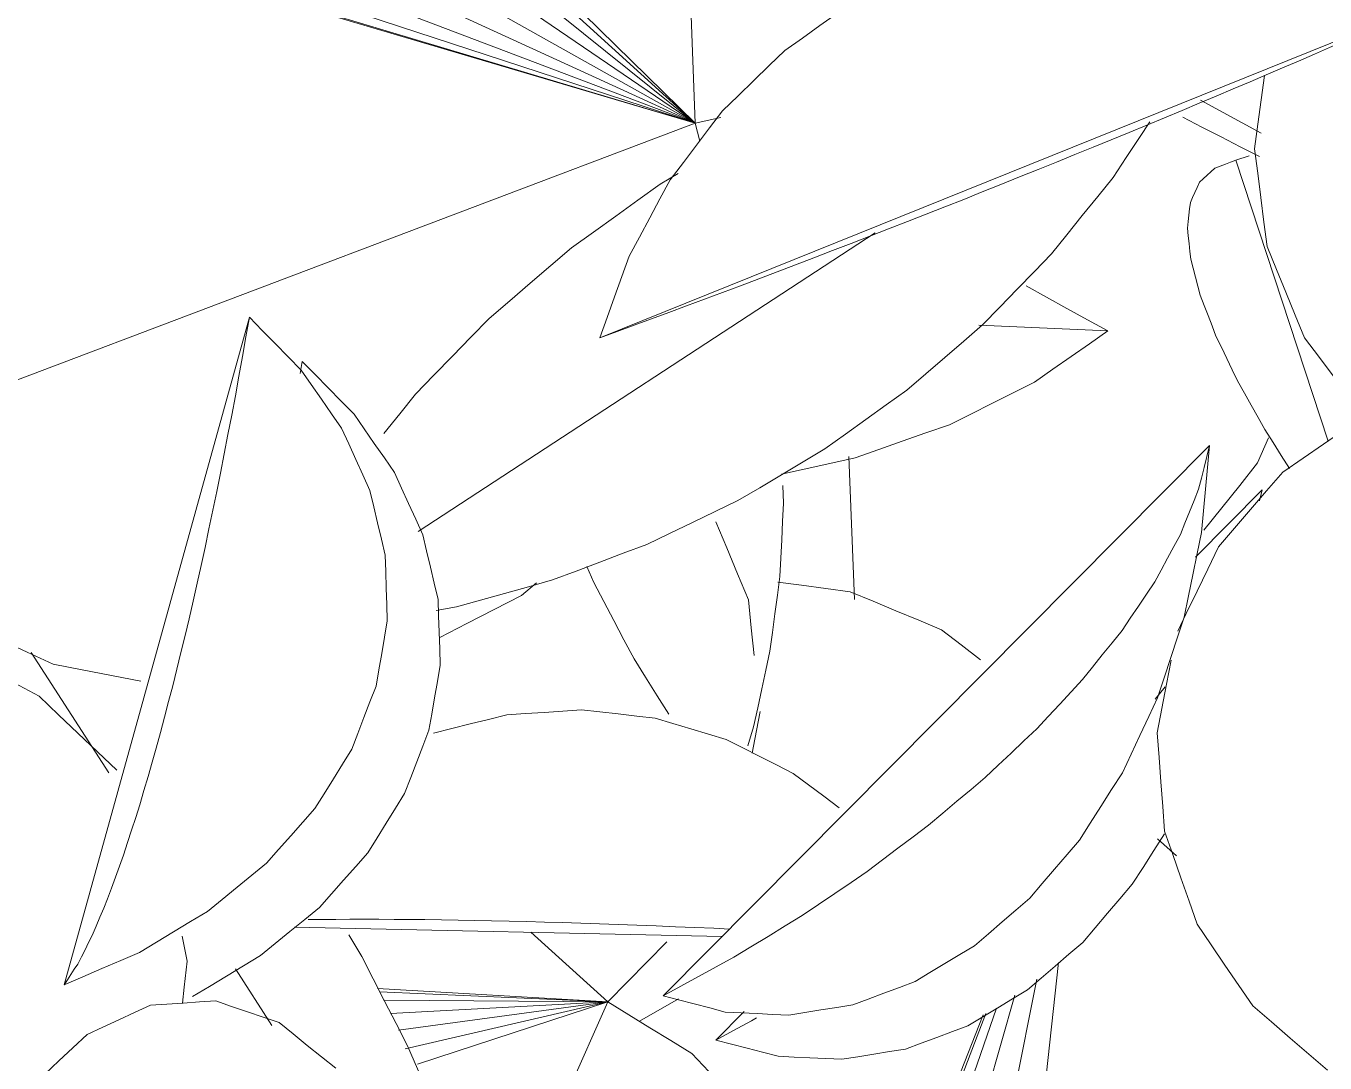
# Model space of a CAD drawing. Header units: metres. Extents: x -18.34 to -13.25, y -25.49 to -16.26.
# Drawn here: x -17.3073 to -17.2433, y -21.1572 to -21.1061 of the extents above; entities that cross this region are included whole.
import ezdxf

# ---------------------------------------------------------------- set-up
doc = ezdxf.new("R2010")
doc.units = ezdxf.units.M
doc.layers.add('Importações nas famílias', color=7, linetype='Continuous', lineweight=5)
doc.layers.add('Vegetação', color=7, linetype='Continuous', lineweight=5)

# ---------------------------------------------------------------- blocks, each defined once
blk = doc.blocks.new('Planta_pergolado_12200 - plantas pergolado_skp_Component_12-V581-Pavimento 02 - Executivo')
at = {"layer": 'Importações nas famílias', "color": 9}
blk.add_line((0.287062, 0.249305), (0.327945, 0.232805), dxfattribs=at)
at = {"layer": 'Importações nas famílias', "color": 9, "flags": 128}
for points in [[(0.288505, 0.24527), (0.288144, 0.246278), (0.287783, 0.247287), (0.287422, 0.248296), (0.287062, 0.249305)], [(0.287062, 0.249305), (0.287911, 0.248994), (0.28876, 0.248682), (0.289609, 0.248371), (0.290459, 0.248059)], [(0.290459, 0.248059), (0.291342, 0.247729), (0.292225, 0.247399), (0.293108, 0.247069), (0.293991, 0.246738)], [(0.293991, 0.246738), (0.294898, 0.246393), (0.295805, 0.246047), (0.296712, 0.245702), (0.297619, 0.245357)], [(0.290539, 0.241506), (0.29003, 0.242447), (0.289522, 0.243388), (0.289013, 0.244329), (0.288505, 0.24527)], [(0.297619, 0.245357), (0.29854, 0.245), (0.299461, 0.244643), (0.300382, 0.244286), (0.301303, 0.243929)], [(0.301303, 0.243929), (0.302227, 0.243565), (0.303152, 0.243201), (0.304076, 0.242837), (0.305001, 0.242473)], [(0.305001, 0.242473), (0.305919, 0.242105), (0.306837, 0.241738), (0.307755, 0.24137), (0.308673, 0.241003)], [(0.293118, 0.238101), (0.292473, 0.238952), (0.291828, 0.239803), (0.291184, 0.240654), (0.290539, 0.241506)], [(0.308673, 0.241003), (0.309574, 0.240636), (0.310476, 0.240269), (0.311377, 0.239902), (0.312278, 0.239536)], [(0.312278, 0.239536), (0.313153, 0.239174), (0.314027, 0.238812), (0.314902, 0.23845), (0.315776, 0.238088)], [(0.29618, 0.235136), (0.295414, 0.235877), (0.294649, 0.236618), (0.293883, 0.23736), (0.293118, 0.238101)], [(0.315776, 0.238088), (0.316614, 0.237735), (0.317452, 0.237382), (0.31829, 0.237029), (0.319128, 0.236675)], [(0.319128, 0.236675), (0.31992, 0.236335), (0.320712, 0.235995), (0.321504, 0.235655), (0.322296, 0.235314)], [(0.299653, 0.23268), (0.298785, 0.233294), (0.297916, 0.233908), (0.297048, 0.234522), (0.29618, 0.235136)], [(0.322296, 0.235314), (0.323034, 0.23499), (0.323771, 0.234667), (0.324509, 0.234343), (0.325246, 0.234019)], [(0.325246, 0.234019), (0.325921, 0.233715), (0.326595, 0.233412), (0.32727, 0.233108), (0.327945, 0.232805)], [(0.303457, 0.230791), (0.302506, 0.231263), (0.301555, 0.231735), (0.300604, 0.232208), (0.299653, 0.23268)], [(0.327945, 0.232805), (0.326997, 0.232324), (0.326049, 0.231843), (0.325101, 0.231363), (0.324153, 0.230882)], [(0.307501, 0.229512), (0.30649, 0.229832), (0.305479, 0.230152), (0.304468, 0.230471), (0.303457, 0.230791)], [(0.324153, 0.230882), (0.323144, 0.230553), (0.322135, 0.230225), (0.321126, 0.229896), (0.320117, 0.229568)], [(0.311692, 0.228875), (0.310644, 0.229034), (0.309597, 0.229194), (0.308549, 0.229353), (0.307501, 0.229512)], [(0.320117, 0.229568), (0.31907, 0.229399), (0.318023, 0.229231), (0.316977, 0.229062), (0.31593, 0.228894)], [(0.31593, 0.228894), (0.314871, 0.228889), (0.313811, 0.228884), (0.312752, 0.22888), (0.311692, 0.228875)]]:
    blk.add_lwpolyline(points, dxfattribs=at)
blk = doc.blocks.new('Planta_pergolado_12200 - plantas pergolado_skp_Component_16-V3015-Pavimento 02 - Executivo')
at = {"extrusion": (0, 0, -1), "zscale": -1, "rotation": 180}
blk.add_blockref('Planta_pergolado_12200 - plantas pergolado_skp_Component_12-V581-Pavimento 02 - Executivo', (-0.013905, 0.225949), dxfattribs=at)
blk = doc.blocks.new('Planta_pergolado_12200 - plantas pergolado_skp_Component_17-V3019-Pavimento 02 - Executivo')
at = {"layer": 'Importações nas famílias', "color": 9}
for p, q in [((0.266116, -0.03548), (0.2628, -0.03739)), ((0.297575, -0.052664), (0.301365, -0.056093)), ((0.301365, -0.056093), (0.290017, -0.055441)), ((0.290107, -0.055603), (0.301365, -0.056093)), ((0.290361, -0.056019), (0.301365, -0.056093)), ((0.301365, -0.056093), (0.290649, -0.056672)), ((0.301365, -0.056093), (0.291039, -0.057498)), ((0.291378, -0.058405), (0.301365, -0.056093)), ((0.291984, -0.059168), (0.301365, -0.056093)), ((0.295499, -0.069251), (0.301365, -0.056093))]:
    blk.add_line(p, q, dxfattribs=at)
at = {"layer": 'Importações nas famílias', "color": 9, "flags": 128}
for points in [[(0.306689, -0.032425), (0.307225, -0.033705), (0.30776, -0.034985), (0.308295, -0.036265)], [(0.308295, -0.036265), (0.308438, -0.037644), (0.308581, -0.039024)], [(0.308867, -0.041784), (0.308605, -0.043145), (0.308472, -0.04384)], [(0.304276, -0.053128), (0.303306, -0.054117), (0.302335, -0.055105), (0.301365, -0.056093)], [(0.301365, -0.056093), (0.3024, -0.056731), (0.303434, -0.057368), (0.304469, -0.058006), (0.305504, -0.058644)], [(0.305504, -0.058644), (0.306339, -0.059528), (0.307174, -0.060412), (0.30801, -0.061296), (0.308845, -0.06218)], [(0.308845, -0.06218), (0.309423, -0.06325), (0.310002, -0.06432), (0.31058, -0.065391), (0.311159, -0.066461)], [(0.311159, -0.066461), (0.311441, -0.067644), (0.311723, -0.068828), (0.312006, -0.070011), (0.312288, -0.071195)], [(0.312288, -0.071195), (0.312255, -0.07241), (0.312223, -0.073626), (0.3122, -0.074457)]]:
    blk.add_lwpolyline(points, dxfattribs=at)
blk = doc.blocks.new('Planta_pergolado_12200 - plantas pergolado_skp_Component_16-V3020-Pavimento 02 - Executivo')
blk.add_blockref('Planta_pergolado_12200 - plantas pergolado_skp_Component_17-V3019-Pavimento 02 - Executivo', (0, 0))
blk = doc.blocks.new('Planta_pergolado_12200 - plantas pergolado_skp_Component_12-V777-Pavimento 02 - Executivo')
at = {"layer": 'Importações nas famílias', "color": 9}
for p, q in [((0.308272, 0.043463), (0.30855, 0.042531)), ((0.300324, 0.034626), (0.300669, 0.035415)), ((0.310022, 0.031504), (0.309985, 0.030631))]:
    blk.add_line(p, q, dxfattribs=at)
at = {"layer": 'Importações nas famílias', "color": 9, "flags": 128}
for points in [[(0.30855, 0.042531), (0.308752, 0.0416), (0.308953, 0.040668), (0.309155, 0.039736), (0.309357, 0.038804)], [(0.302658, 0.03918), (0.303226, 0.040091), (0.303795, 0.041001), (0.304363, 0.041912)], [(0.300669, 0.035415), (0.301166, 0.036357), (0.301663, 0.037298), (0.30216, 0.038239), (0.302658, 0.03918)], [(0.309357, 0.038804), (0.30948, 0.037882), (0.309603, 0.036959), (0.309726, 0.036037), (0.309849, 0.035114)], [(0.309849, 0.035114), (0.309893, 0.034212), (0.309936, 0.033309), (0.309979, 0.032407), (0.310022, 0.031504)]]:
    blk.add_lwpolyline(points, dxfattribs=at)
blk = doc.blocks.new('Planta_pergolado_12200 - plantas pergolado_skp_Component_12-V570-Pavimento 02 - Executivo')
at = {"layer": 'Importações nas famílias', "color": 9}
blk.add_line((0.091448, 0.17233), (0.08847, 0.170712), dxfattribs=at)
at = {"layer": 'Importações nas famílias', "color": 9, "flags": 128}
blk.add_lwpolyline([(0.087585, 0.171551), (0.088532, 0.172036), (0.089479, 0.17252), (0.090426, 0.173005), (0.091373, 0.173489)], dxfattribs=at)
blk = doc.blocks.new('Planta_pergolado_12200 - plantas pergolado_skp_Component_16-V3022-Pavimento 02 - Executivo')
at = {"extrusion": (0, 0, -1), "zscale": -1, "rotation": 180}
for name, p in [('Planta_pergolado_12200 - plantas pergolado_skp_Component_12-V570-Pavimento 02 - Executivo', (-0.242118, 0.159072)), ('Planta_pergolado_12200 - plantas pergolado_skp_Component_12-V777-Pavimento 02 - Executivo', (0, 0))]:
    blk.add_blockref(name, p, dxfattribs=at)
blk = doc.blocks.new('Planta_pergolado_12200 - plantas pergolado_skp_Component_12-V804-Pavimento 02 - Executivo')
at = {"layer": 'Importações nas famílias', "color": 9}
for p, q in [((0.285917, 0.052411), (0.306994, 0.052869)), ((0.306597, 0.052469), (0.307355, 0.052506))]:
    blk.add_line(p, q, dxfattribs=at)
at = {"layer": 'Importações nas famílias', "color": 9, "flags": 128}
for points in [[(0.286586, 0.052034), (0.28727, 0.052031), (0.287954, 0.052027), (0.288638, 0.052023), (0.289322, 0.052019)], [(0.289322, 0.052019), (0.290077, 0.052024), (0.290833, 0.052029), (0.291588, 0.052035), (0.292344, 0.05204)], [(0.292344, 0.05204), (0.293163, 0.052054), (0.293982, 0.052068), (0.294801, 0.052082), (0.295621, 0.052096)], [(0.295621, 0.052096), (0.296494, 0.052119), (0.297368, 0.052141), (0.298241, 0.052164), (0.299114, 0.052187)], [(0.299114, 0.052187), (0.300033, 0.052218), (0.300951, 0.052249), (0.301869, 0.052281), (0.302787, 0.052312)], [(0.302787, 0.052312), (0.303739, 0.052351), (0.304692, 0.052391), (0.305645, 0.05243), (0.306597, 0.052469)], [(0.312765, 0.046521), (0.312011, 0.045958), (0.311257, 0.045394), (0.310503, 0.04483)], [(0.310503, 0.04483), (0.309678, 0.044411), (0.308853, 0.043993), (0.308027, 0.043575), (0.307202, 0.043156)], [(0.307202, 0.043156), (0.306325, 0.042893), (0.305449, 0.04263), (0.304572, 0.042367), (0.303695, 0.042103)], [(0.296393, 0.041945), (0.295488, 0.042169), (0.294582, 0.042393), (0.293676, 0.042618), (0.29277, 0.042842)], [(0.300064, 0.041696), (0.299146, 0.041758), (0.298229, 0.04182), (0.297311, 0.041883), (0.296393, 0.041945)], [(0.303695, 0.042103), (0.302787, 0.042002), (0.301879, 0.0419), (0.300972, 0.041798), (0.300064, 0.041696)]]:
    blk.add_lwpolyline(points, dxfattribs=at)
blk = doc.blocks.new('Planta_pergolado_12200 - plantas pergolado_skp_Component_12-V787-Pavimento 02 - Executivo')
at = {"layer": 'Importações nas famílias', "color": 9}
for p, q in [((0.393132, 0.017598), (0.397673, 0.031452)), ((0.393787, 0.017387), (0.393132, 0.017598))]:
    blk.add_line(p, q, dxfattribs=at)
at = {"layer": 'Importações nas famílias', "color": 9, "flags": 128}
for points in [[(0.394558, 0.030889), (0.394961, 0.031527), (0.395363, 0.032166), (0.395766, 0.032804)], [(0.393213, 0.028491), (0.393549, 0.029091), (0.393885, 0.02969), (0.394222, 0.03029), (0.394558, 0.030889)], [(0.392149, 0.026275), (0.392415, 0.026829), (0.392681, 0.027383), (0.392947, 0.027937), (0.393213, 0.028491)], [(0.391377, 0.024265), (0.39157, 0.024768), (0.391763, 0.02527), (0.391956, 0.025773), (0.392149, 0.026275)], [(0.390906, 0.022484), (0.391024, 0.022929), (0.391141, 0.023375), (0.391259, 0.02382), (0.391377, 0.024265)], [(0.390742, 0.020951), (0.390783, 0.021334), (0.390824, 0.021717), (0.390865, 0.022101), (0.390906, 0.022484)], [(0.390885, 0.019683), (0.390849, 0.02), (0.390813, 0.020317), (0.390778, 0.020634), (0.390742, 0.020951)], [(0.391336, 0.018695), (0.391223, 0.018942), (0.39111, 0.019189), (0.390998, 0.019436), (0.390885, 0.019683)], [(0.392087, 0.017997), (0.391899, 0.018172), (0.391711, 0.018346), (0.391523, 0.018521), (0.391336, 0.018695)], [(0.393132, 0.017598), (0.392871, 0.017698), (0.39261, 0.017798), (0.392349, 0.017897), (0.392087, 0.017997)]]:
    blk.add_lwpolyline(points, dxfattribs=at)
blk = doc.blocks.new('Planta_pergolado_12200 - plantas pergolado_skp_Component_17-V3038-Pavimento 02 - Executivo')
at = {"layer": 'Importações nas famílias', "color": 9, "flags": 128}
for points in [[(0.333246, -0.014026), (0.333409, -0.01282), (0.333572, -0.011615), (0.333735, -0.010409)], [(0.333861, -0.018853), (0.333707, -0.017646), (0.333554, -0.016439), (0.3334, -0.015233), (0.333246, -0.014026)], [(0.335703, -0.023355), (0.335243, -0.02223), (0.334782, -0.021104), (0.334322, -0.019978), (0.333861, -0.018853)], [(0.338645, -0.027226), (0.33791, -0.026258), (0.337174, -0.02529), (0.336439, -0.024323), (0.335703, -0.023355)], [(0.334632, -0.029969), (0.335635, -0.029283), (0.336638, -0.028597), (0.337642, -0.027912), (0.338645, -0.027226)], [(0.331463, -0.033659), (0.332255, -0.032736), (0.333047, -0.031814), (0.33384, -0.030891), (0.334632, -0.029969)], [(0.329461, -0.037824), (0.329882, -0.036948), (0.330409, -0.035852), (0.330936, -0.034755), (0.331463, -0.033659)], [(0.328452, -0.042826), (0.328678, -0.041631), (0.328903, -0.040435), (0.329129, -0.03924)], [(0.328814, -0.047679), (0.328724, -0.046466), (0.328633, -0.045253), (0.328542, -0.04404), (0.328452, -0.042826)], [(0.330418, -0.052272), (0.330017, -0.051124), (0.329616, -0.049975), (0.329215, -0.048827), (0.328814, -0.047679)], [(0.333154, -0.056291), (0.33247, -0.055287), (0.331786, -0.054282), (0.331102, -0.053277), (0.330418, -0.052272)], [(0.336836, -0.059464), (0.335915, -0.058671), (0.334995, -0.057878), (0.334075, -0.057085), (0.333154, -0.056291)]]:
    blk.add_lwpolyline(points, dxfattribs=at)
blk = doc.blocks.new('Planta_pergolado_12200 - plantas pergolado_skp_Component_16-V3039-Pavimento 02 - Executivo')
blk.add_blockref('Planta_pergolado_12200 - plantas pergolado_skp_Component_17-V3038-Pavimento 02 - Executivo', (0, 0))
at = {"extrusion": (0, 0, -1), "zscale": -1, "rotation": 180}
for name, p in [('Planta_pergolado_12200 - plantas pergolado_skp_Component_12-V787-Pavimento 02 - Executivo', (0.060805, 0.003011)), ('Planta_pergolado_12200 - plantas pergolado_skp_Component_12-V804-Pavimento 02 - Executivo', (0, 0))]:
    blk.add_blockref(name, p, dxfattribs=at)
blk = doc.blocks.new('Planta_pergolado_12200 - plantas pergolado_skp_Component_12-V823-Pavimento 02 - Executivo')
at = {"layer": 'Importações nas famílias', "color": 9}
for p, q in [((0.284806, 0.057262), (0.283002, 0.054466)), ((0.289229, 0.053854), (0.288588, 0.052785)), ((0.276768, 0.044808), (0.272933, 0.038866))]:
    blk.add_line(p, q, dxfattribs=at)
at = {"layer": 'Importações nas famílias', "color": 9, "flags": 128}
for points in [[(0.295644, 0.069588), (0.295336, 0.068454), (0.295029, 0.067321)], [(0.295029, 0.067321), (0.29463, 0.066184), (0.294231, 0.065048), (0.293833, 0.063911), (0.293434, 0.062775)], [(0.293434, 0.062775), (0.292949, 0.061648), (0.292464, 0.060522), (0.291979, 0.059396), (0.291494, 0.058269)], [(0.291494, 0.058269), (0.290928, 0.057165), (0.290361, 0.056062), (0.289795, 0.054958), (0.289229, 0.053854)], [(0.26605, 0.034389), (0.266046, 0.035216), (0.26604, 0.03644), (0.266034, 0.037664)]]:
    blk.add_lwpolyline(points, dxfattribs=at)
blk = doc.blocks.new('Planta_pergolado_12200 - plantas pergolado_skp_Component_12-V824-Pavimento 02 - Executivo')
at = {"layer": 'Importações nas famílias', "color": 9}
blk.add_line((0.326015, 0.023012), (0.319659, 0.022733), dxfattribs=at)
at = {"layer": 'Importações nas famílias', "color": 9, "flags": 128}
for points in [[(0.309922, 0.030079), (0.311047, 0.029827), (0.3123, 0.029546), (0.313553, 0.029266)], [(0.313553, 0.029266), (0.314716, 0.028858), (0.31588, 0.02845), (0.317043, 0.028043), (0.318206, 0.027635)], [(0.318206, 0.027635), (0.319253, 0.02711), (0.3203, 0.026585), (0.321346, 0.026059), (0.322393, 0.025534)], [(0.322393, 0.025534), (0.323299, 0.024904), (0.324204, 0.024273), (0.325109, 0.023643), (0.326015, 0.023012)], [(0.326015, 0.023012), (0.325007, 0.022458), (0.323999, 0.021903), (0.322991, 0.021349), (0.321983, 0.020794)]]:
    blk.add_lwpolyline(points, dxfattribs=at)
blk = doc.blocks.new('Planta_pergolado_12200 - plantas pergolado_skp_Component_17-V3054-Pavimento 02 - Executivo')
at = {"layer": 'Importações nas famílias', "color": 9}
for p, q in [((0.282102, 0.010312), (0.305668, -0.012764)), ((0.305668, -0.012764), (0.304854, 0.008604)), ((0.305668, -0.012764), (0.282684, 0.008109)), ((0.305668, -0.012764), (0.282558, 0.005803)), ((0.305668, -0.012764), (0.28173, 0.00355)), ((0.305668, -0.012764), (0.280257, 0.001504)), ((0.305668, -0.012764), (0.278241, -0.000196)), ((0.305668, -0.012764), (0.275818, -0.001434)), ((0.305668, -0.012764), (0.269387, -0.002021)), ((0.305668, -0.012764), (0.270428, -0.002222)), ((0.305668, -0.012764), (0.273153, -0.002125)), ((0.305668, -0.012764), (0.262074, -0.029288)), ((0.30694, -0.012492), (0.305668, -0.012764)), ((0.305668, -0.012764), (0.305905, -0.01366)), ((0.297852, -0.035437), (0.297107, -0.036065))]:
    blk.add_line(p, q, dxfattribs=at)
at = {"layer": 'Importações nas famílias', "color": 9, "flags": 128}
for points in [[(0.297107, -0.036065), (0.295763, -0.036751), (0.29442, -0.037437), (0.293077, -0.038124)], [(0.274017, -0.039443), (0.272744, -0.038851), (0.271471, -0.038258), (0.270198, -0.037666), (0.268925, -0.037073)], [(0.27834, -0.04028), (0.276899, -0.040001), (0.275458, -0.039722), (0.274017, -0.039443)]]:
    blk.add_lwpolyline(points, dxfattribs=at)
blk = doc.blocks.new('Planta_pergolado_12200 - plantas pergolado_skp_Component_16-V3055-Pavimento 02 - Executivo')
blk.add_blockref('Planta_pergolado_12200 - plantas pergolado_skp_Component_17-V3054-Pavimento 02 - Executivo', (0, 0))
at = {"extrusion": (0, 0, -1), "zscale": -1, "rotation": 180}
for name in ['Planta_pergolado_12200 - plantas pergolado_skp_Component_12-V824-Pavimento 02 - Executivo', 'Planta_pergolado_12200 - plantas pergolado_skp_Component_12-V823-Pavimento 02 - Executivo']:
    blk.add_blockref(name, (0, 0), dxfattribs=at)
blk = doc.blocks.new('Planta_pergolado_12200 - plantas pergolado_skp_Component_17-V829-Pavimento 02 - Executivo')
at = {"layer": 'Importações nas famílias', "color": 9}
for p, q in [((0.313519, 0.036259), (0.31325, 0.029199)), ((0.333931, 0.028291), (0.333397, 0.029524))]:
    blk.add_line(p, q, dxfattribs=at)
at = {"layer": 'Importações nas famílias', "color": 9, "flags": 128}
blk.add_lwpolyline([(0.333397, 0.029524), (0.332515, 0.030626), (0.331634, 0.031727), (0.330752, 0.032829)], dxfattribs=at)
blk = doc.blocks.new('Planta_pergolado_12200 - plantas pergolado_skp_Component_16-V3056-Pavimento 02 - Executivo')
at = {"extrusion": (0, 0, -1), "zscale": -1, "rotation": 180}
blk.add_blockref('Planta_pergolado_12200 - plantas pergolado_skp_Component_17-V829-Pavimento 02 - Executivo', (0, 0), dxfattribs=at)
blk = doc.blocks.new('Planta_pergolado_12200 - plantas pergolado_skp_Component_17-V3065-Pavimento 02 - Executivo')
at = {"layer": 'Importações nas famílias', "color": 9}
blk.add_line((0.280387, -0.052854), (0.280632, -0.054094), dxfattribs=at)
at = {"layer": 'Importações nas famílias', "color": 9, "flags": 128}
for points in [[(0.26841, -0.038416), (0.269638, -0.039068), (0.270867, -0.039719), (0.272095, -0.04037), (0.273324, -0.041021)], [(0.273324, -0.041021), (0.274283, -0.041935), (0.275241, -0.042849), (0.2762, -0.043763), (0.277158, -0.044677)], [(0.280632, -0.054094), (0.280483, -0.055373), (0.280392, -0.056152)]]:
    blk.add_lwpolyline(points, dxfattribs=at)
blk = doc.blocks.new('Planta_pergolado_12200 - plantas pergolado_skp_Component_16-V3066-Pavimento 02 - Executivo')
blk.add_blockref('Planta_pergolado_12200 - plantas pergolado_skp_Component_17-V3065-Pavimento 02 - Executivo', (0, 0))
blk = doc.blocks.new('Planta_pergolado_12200 - plantas pergolado_skp_-V3067-Pavimento 02 - Executivo')
for name in ['Planta_pergolado_12200 - plantas pergolado_skp_Component_16-V3055-Pavimento 02 - Executivo', 'Planta_pergolado_12200 - plantas pergolado_skp_Component_16-V3056-Pavimento 02 - Executivo', 'Planta_pergolado_12200 - plantas pergolado_skp_Component_16-V3066-Pavimento 02 - Executivo']:
    blk.add_blockref(name, (0, 0))
blk = doc.blocks.new('Planta_pergolado_12200 - plantas pergolado_skp_-V3068-Pavimento 02 - Executivo')
for name in ['Planta_pergolado_12200 - plantas pergolado_skp_-V3067-Pavimento 02 - Executivo', 'Planta_pergolado_12200 - plantas pergolado_skp_Component_16-V3022-Pavimento 02 - Executivo', 'Planta_pergolado_12200 - plantas pergolado_skp_Component_16-V3015-Pavimento 02 - Executivo', 'Planta_pergolado_12200 - plantas pergolado_skp_Component_16-V3039-Pavimento 02 - Executivo', 'Planta_pergolado_12200 - plantas pergolado_skp_Component_16-V3020-Pavimento 02 - Executivo']:
    blk.add_blockref(name, (0, 0))
blk = doc.blocks.new('Planta_pergolado_12200 - plantas pergolado_skp_Component_12-V2120-Pavimento 02 - Executivo')
at = {"layer": 'Importações nas famílias', "color": 9}
blk.add_line((0.331018, 0.028669), (0.304088, 0.055796), dxfattribs=at)
at = {"layer": 'Importações nas famílias', "color": 9, "flags": 128}
for points in [[(0.304088, 0.055796), (0.304854, 0.055997), (0.30562, 0.056198), (0.306385, 0.056398), (0.307151, 0.056599)], [(0.307151, 0.056599), (0.307936, 0.056637), (0.308721, 0.056674), (0.309506, 0.056712), (0.310291, 0.056749)], [(0.310291, 0.056749), (0.311077, 0.056623), (0.311863, 0.056496), (0.312649, 0.05637), (0.313435, 0.056243)], [(0.307575, 0.053892), (0.306704, 0.054368), (0.305832, 0.054844), (0.30496, 0.05532), (0.304088, 0.055796)], [(0.313435, 0.056243), (0.314204, 0.055956), (0.314973, 0.055668), (0.315741, 0.055381), (0.31651, 0.055093)], [(0.31651, 0.055093), (0.317243, 0.054651), (0.317976, 0.054209), (0.318709, 0.053767), (0.319443, 0.053325)], [(0.310944, 0.051839), (0.310102, 0.052352), (0.30926, 0.052865), (0.308418, 0.053379), (0.307575, 0.053892)], [(0.319443, 0.053325), (0.320123, 0.05274), (0.320804, 0.052154), (0.321484, 0.051568), (0.322165, 0.050982)], [(0.314156, 0.049662), (0.313353, 0.050206), (0.31255, 0.05075), (0.311747, 0.051295), (0.310944, 0.051839)], [(0.322165, 0.050982), (0.322777, 0.050266), (0.323388, 0.04955), (0.324, 0.048834), (0.324612, 0.048118)], [(0.317177, 0.047383), (0.316422, 0.047953), (0.315667, 0.048523), (0.314911, 0.049092), (0.314156, 0.049662)], [(0.324612, 0.048118), (0.325141, 0.047288), (0.32567, 0.046459), (0.326199, 0.045629), (0.326728, 0.0448)], [(0.319972, 0.04503), (0.319273, 0.045618), (0.318575, 0.046207), (0.317876, 0.046795), (0.317177, 0.047383)], [(0.322511, 0.042627), (0.321877, 0.043227), (0.321242, 0.043828), (0.320607, 0.044429), (0.319972, 0.04503)], [(0.326728, 0.0448), (0.327161, 0.043876), (0.327595, 0.042953), (0.328028, 0.04203), (0.328462, 0.041106)], [(0.324766, 0.040201), (0.324202, 0.040807), (0.323638, 0.041414), (0.323075, 0.04202), (0.322511, 0.042627)], [(0.328462, 0.041106), (0.32879, 0.04011), (0.329118, 0.039115), (0.329446, 0.038119), (0.329774, 0.037123)], [(0.326711, 0.03778), (0.326224, 0.038385), (0.325738, 0.03899), (0.325252, 0.039596), (0.324766, 0.040201)], [(0.328324, 0.03539), (0.327921, 0.035987), (0.327517, 0.036585), (0.327114, 0.037182), (0.326711, 0.03778)], [(0.329774, 0.037123), (0.329988, 0.036079), (0.330203, 0.035034), (0.330418, 0.033989), (0.330632, 0.032945)], [(0.329589, 0.033057), (0.329272, 0.03364), (0.328956, 0.034223), (0.32864, 0.034806), (0.328324, 0.03539)], [(0.33049, 0.030809), (0.330265, 0.031371), (0.330039, 0.031933), (0.329814, 0.032495), (0.329589, 0.033057)], [(0.330632, 0.032945), (0.330729, 0.031876), (0.330825, 0.030807), (0.330922, 0.029738), (0.331018, 0.028669)], [(0.331018, 0.028669), (0.330886, 0.029204), (0.330754, 0.029739), (0.330622, 0.030274), (0.33049, 0.030809)]]:
    blk.add_lwpolyline(points, dxfattribs=at)
blk = doc.blocks.new('Planta_pergolado_12200 - plantas pergolado_skp_Component_12-V841-Pavimento 02 - Executivo')
at = {"layer": 'Importações nas famílias', "color": 9}
blk.add_line((0.283691, 0.022332), (0.274557, 0.05526), dxfattribs=at)
at = {"layer": 'Importações nas famílias', "color": 9, "flags": 128}
for points in [[(0.274557, 0.05526), (0.275488, 0.054859), (0.276418, 0.054457), (0.277349, 0.054055), (0.27828, 0.053654)], [(0.275231, 0.054235), (0.275063, 0.054491), (0.274894, 0.054747), (0.274725, 0.055004), (0.274557, 0.05526)], [(0.27595, 0.052816), (0.27577, 0.053171), (0.275591, 0.053525), (0.275411, 0.05388), (0.275231, 0.054235)], [(0.27828, 0.053654), (0.279118, 0.053149), (0.279957, 0.052645), (0.280795, 0.052141), (0.281633, 0.051636)], [(0.276705, 0.05102), (0.276516, 0.051469), (0.276327, 0.051918), (0.276139, 0.052367), (0.27595, 0.052816)], [(0.281633, 0.051636), (0.282359, 0.051041), (0.283086, 0.050446), (0.283812, 0.049851), (0.284538, 0.049255)], [(0.277488, 0.048866), (0.277292, 0.049405), (0.277096, 0.049943), (0.276901, 0.050481), (0.276705, 0.05102)], [(0.27829, 0.046379), (0.278089, 0.047001), (0.277889, 0.047623), (0.277688, 0.048244), (0.277488, 0.048866)], [(0.284538, 0.049255), (0.285135, 0.048583), (0.285731, 0.047911), (0.286328, 0.047239), (0.286925, 0.046567)], [(0.279102, 0.043586), (0.278899, 0.044284), (0.278696, 0.044982), (0.278493, 0.045681), (0.27829, 0.046379)], [(0.286925, 0.046567), (0.287379, 0.045833), (0.287832, 0.0451), (0.288286, 0.044367), (0.288739, 0.043633)], [(0.279916, 0.040518), (0.279712, 0.041285), (0.279509, 0.042052), (0.279306, 0.042819), (0.279102, 0.043586)], [(0.288739, 0.043633), (0.289039, 0.042856), (0.289339, 0.042079), (0.289638, 0.041302), (0.289938, 0.040524)], [(0.280721, 0.037209), (0.28052, 0.038036), (0.280319, 0.038863), (0.280117, 0.03969), (0.279916, 0.040518)], [(0.289938, 0.040524), (0.290077, 0.039721), (0.290215, 0.038918), (0.290354, 0.038115), (0.290493, 0.037312)], [(0.28151, 0.033696), (0.281313, 0.034574), (0.281116, 0.035452), (0.280919, 0.036331), (0.280721, 0.037209)], [(0.290493, 0.037312), (0.290467, 0.036502), (0.290442, 0.035692), (0.290416, 0.034882), (0.290391, 0.034073)], [(0.290391, 0.034073), (0.290202, 0.033275), (0.290013, 0.032477), (0.289824, 0.031679), (0.289634, 0.030881)], [(0.282274, 0.030018), (0.282083, 0.030937), (0.281892, 0.031857), (0.281701, 0.032776), (0.28151, 0.033696)], [(0.289634, 0.030881), (0.289286, 0.030115), (0.288938, 0.029348), (0.28859, 0.028581), (0.288242, 0.027814)], [(0.283003, 0.026216), (0.282821, 0.027166), (0.282639, 0.028117), (0.282456, 0.029067), (0.282274, 0.030018)], [(0.288242, 0.027814), (0.287742, 0.027096), (0.287243, 0.026377), (0.286744, 0.025659), (0.286245, 0.024941)], [(0.283691, 0.022332), (0.283519, 0.023303), (0.283347, 0.024274), (0.283175, 0.025245), (0.283003, 0.026216)], [(0.286245, 0.024941), (0.285606, 0.024289), (0.284968, 0.023636), (0.284329, 0.022984), (0.283691, 0.022332)]]:
    blk.add_lwpolyline(points, dxfattribs=at)
blk = doc.blocks.new('Planta_pergolado_12200 - plantas pergolado_skp_Component_17-V3069-Pavimento 02 - Executivo')
at = {"layer": 'Importações nas famílias', "color": 9, "flags": 128}
for points in [[(0.275697, -0.057707), (0.276476, -0.057343), (0.277255, -0.05698), (0.278034, -0.056617), (0.278813, -0.056254)], [(0.278813, -0.056254), (0.279619, -0.056203), (0.280426, -0.056152), (0.281232, -0.056102), (0.282038, -0.056051)], [(0.282038, -0.056051), (0.282817, -0.056317), (0.283596, -0.056582), (0.284375, -0.056848), (0.285154, -0.057114)], [(0.285154, -0.057114), (0.285852, -0.057677), (0.28655, -0.058241), (0.287249, -0.058804), (0.287947, -0.059368)], [(0.272903, -0.060311), (0.273602, -0.05966), (0.2743, -0.059009), (0.274998, -0.058358), (0.275697, -0.057707)]]:
    blk.add_lwpolyline(points, dxfattribs=at)
blk = doc.blocks.new('Planta_pergolado_12200 - plantas pergolado_skp_Component_16-V3070-Pavimento 02 - Executivo')
at = {"extrusion": (0, 0, -1), "zscale": -1, "rotation": 180}
for name in ['Planta_pergolado_12200 - plantas pergolado_skp_Component_12-V841-Pavimento 02 - Executivo', 'Planta_pergolado_12200 - plantas pergolado_skp_Component_12-V2120-Pavimento 02 - Executivo']:
    blk.add_blockref(name, (0, 0), dxfattribs=at)
blk.add_blockref('Planta_pergolado_12200 - plantas pergolado_skp_Component_17-V3069-Pavimento 02 - Executivo', (0, 0))
blk = doc.blocks.new('Planta_pergolado_12200 - plantas pergolado_skp_Component_12-V3096-Pavimento 02 - Executivo')
at = {"layer": 'Importações nas famílias', "color": 9}
for p, q in [((0.333625, -0.030849), (0.330331, -0.034167)), ((0.333625, -0.030849), (0.333493, -0.031384)), ((0.328831, -0.040565), (0.328345, -0.04117)), ((0.308085, -0.056577), (0.306695, -0.057977))]:
    blk.add_line(p, q, dxfattribs=at)
at = {"layer": 'Importações nas famílias', "color": 9, "flags": 128}
for points in [[(0.327219, -0.050298), (0.327748, -0.049468), (0.328277, -0.048639), (0.328806, -0.047809)], [(0.324772, -0.053162), (0.325384, -0.052446), (0.325995, -0.05173), (0.326607, -0.051014), (0.327219, -0.050298)], [(0.32205, -0.055506), (0.32273, -0.05492), (0.323411, -0.054334), (0.324091, -0.053748), (0.324772, -0.053162)], [(0.319117, -0.057273), (0.31985, -0.056831), (0.320583, -0.056389), (0.321316, -0.055947), (0.32205, -0.055506)], [(0.308687, -0.056888), (0.308439, -0.057024), (0.307567, -0.0575), (0.306695, -0.057977)], [(0.316042, -0.058423), (0.316811, -0.058136), (0.31758, -0.057848), (0.318348, -0.057561), (0.319117, -0.057273)], [(0.306695, -0.057977), (0.307461, -0.058177), (0.308227, -0.058378), (0.308992, -0.058579), (0.309758, -0.058779)], [(0.309758, -0.058779), (0.310543, -0.058817), (0.311328, -0.058854), (0.312113, -0.058892), (0.312898, -0.058929)], [(0.312898, -0.058929), (0.313684, -0.058803), (0.31447, -0.058676), (0.315256, -0.05855), (0.316042, -0.058423)]]:
    blk.add_lwpolyline(points, dxfattribs=at)
blk = doc.blocks.new('Planta_pergolado_12200 - plantas pergolado_skp_Component_12-V895-Pavimento 02 - Executivo')
at = {"layer": 'Importações nas famílias', "color": 9}
blk.add_line((0.286298, 0.024512), (0.286192, 0.025111), dxfattribs=at)
at = {"layer": 'Importações nas famílias', "color": 9, "flags": 128}
for points in [[(0.280887, 0.055834), (0.281725, 0.05533), (0.282564, 0.054825), (0.283402, 0.054321), (0.28424, 0.053817)], [(0.28424, 0.053817), (0.284966, 0.053221), (0.285693, 0.052626), (0.286419, 0.052031), (0.287145, 0.051436)], [(0.287145, 0.051436), (0.287742, 0.050763), (0.288338, 0.050091), (0.288935, 0.049419), (0.289532, 0.048747)], [(0.289532, 0.048747), (0.289986, 0.048014), (0.290439, 0.04728), (0.290893, 0.046547), (0.291346, 0.045814)], [(0.291346, 0.045814), (0.291646, 0.045036), (0.291945, 0.044259), (0.292245, 0.043482), (0.292545, 0.042704)], [(0.292545, 0.042704), (0.292683, 0.041901), (0.292822, 0.041098), (0.292961, 0.040295), (0.2931, 0.039492)], [(0.2931, 0.039492), (0.293074, 0.038682), (0.293049, 0.037873), (0.293023, 0.037063), (0.292998, 0.036253)], [(0.292998, 0.036253), (0.292809, 0.035455), (0.29262, 0.034657), (0.292431, 0.033859), (0.292241, 0.033062)], [(0.292241, 0.033062), (0.291893, 0.032295), (0.291545, 0.031528), (0.291197, 0.030761), (0.290849, 0.029994)], [(0.290849, 0.029994), (0.290349, 0.029276), (0.28985, 0.028558), (0.289351, 0.02784), (0.288852, 0.027121)], [(0.288852, 0.027121), (0.288213, 0.026469), (0.287575, 0.025817), (0.286936, 0.025164), (0.286298, 0.024512)]]:
    blk.add_lwpolyline(points, dxfattribs=at)
blk = doc.blocks.new('Planta_pergolado_12200 - plantas pergolado_skp_Component_16-V3098-Pavimento 02 - Executivo')
at = {"extrusion": (0, 0, -1), "zscale": -1, "rotation": 180}
blk.add_blockref('Planta_pergolado_12200 - plantas pergolado_skp_Component_12-V895-Pavimento 02 - Executivo', (0, 0), dxfattribs=at)
blk.add_blockref('Planta_pergolado_12200 - plantas pergolado_skp_Component_12-V3096-Pavimento 02 - Executivo', (0, 0))
blk = doc.blocks.new('Planta_pergolado_12200 - plantas pergolado_skp_-V3128-Pavimento 02 - Executivo')
for name in ['Planta_pergolado_12200 - plantas pergolado_skp_Component_16-V3070-Pavimento 02 - Executivo', 'Planta_pergolado_12200 - plantas pergolado_skp_Component_16-V3098-Pavimento 02 - Executivo']:
    blk.add_blockref(name, (0, 0))
blk = doc.blocks.new('Planta_pergolado_12200 - plantas pergolado_skp_-V3129-Pavimento 02 - Executivo')
for name in ['Planta_pergolado_12200 - plantas pergolado_skp_-V3068-Pavimento 02 - Executivo', 'Planta_pergolado_12200 - plantas pergolado_skp_-V3128-Pavimento 02 - Executivo']:
    blk.add_blockref(name, (0, 0))
blk = doc.blocks.new('Planta_pergolado_12200 - plantas pergolado_skp_Component_17-V3174-Pavimento 02 - Executivo')
at = {"layer": 'Importações nas famílias', "color": 9}
for p, q in [((0.328468, -0.04806), (0.329391, -0.048894)), ((0.322102, -0.067839), (0.323584, -0.054159)), ((0.319908, -0.067892), (0.322519, -0.054982)), ((0.304854, -0.055943), (0.302923, -0.057053)), ((0.317803, -0.068511), (0.321433, -0.055771)), ((0.313577, -0.072781), (0.31986, -0.056741)), ((0.314416, -0.071242), (0.319992, -0.056676)), ((0.31593, -0.069654), (0.320525, -0.056399))]:
    blk.add_line(p, q, dxfattribs=at)
at = {"layer": 'Importações nas famílias', "color": 9, "flags": 128}
for points in [[(0.309745, -0.035398), (0.310906, -0.035554), (0.312112, -0.035715), (0.313318, -0.035876)], [(0.313318, -0.035876), (0.314441, -0.036344), (0.315565, -0.036812), (0.316688, -0.037279), (0.317811, -0.037747)], [(0.317811, -0.037747), (0.318775, -0.03849), (0.319739, -0.039232)]]:
    blk.add_lwpolyline(points, dxfattribs=at)
blk = doc.blocks.new('Planta_pergolado_12200 - plantas pergolado_skp_Component_16-V3175-Pavimento 02 - Executivo')
blk.add_blockref('Planta_pergolado_12200 - plantas pergolado_skp_Component_17-V3174-Pavimento 02 - Executivo', (0, 0))
blk = doc.blocks.new('Planta_pergolado_12200 - plantas pergolado_skp_-V3213-Pavimento 02 - Executivo')
blk.add_blockref('Planta_pergolado_12200 - plantas pergolado_skp_Component_16-V3175-Pavimento 02 - Executivo', (0, 0))
blk = doc.blocks.new('Planta_pergolado_12200 - plantas pergolado_skp_Component_12-V1336-Pavimento 02 - Executivo')
at = {"layer": 'Importações nas famílias', "color": 9}
for p, q in [((0.292906, 0.036804), (0.293896, 0.03662)), ((0.292017, 0.032901), (0.314538, 0.018172)), ((0.304837, 0.015248), (0.303942, 0.015779))]:
    blk.add_line(p, q, dxfattribs=at)
at = {"layer": 'Importações nas famílias', "color": 9, "flags": 128}
for points in [[(0.293896, 0.03662), (0.295083, 0.036289), (0.29627, 0.035957), (0.297456, 0.035625), (0.298643, 0.035293)], [(0.298643, 0.035293), (0.299804, 0.034854), (0.300965, 0.034416), (0.302127, 0.033977), (0.303288, 0.033538)], [(0.303288, 0.033538), (0.30441, 0.032998), (0.305533, 0.032458), (0.306656, 0.031918), (0.307779, 0.031377)], [(0.307779, 0.031377), (0.30885, 0.030741), (0.309922, 0.030105), (0.310994, 0.029469), (0.312066, 0.028833)], [(0.312066, 0.028833), (0.313074, 0.028108), (0.314083, 0.027384), (0.315092, 0.026659), (0.316101, 0.025934)], [(0.291884, 0.026123), (0.291103, 0.027097), (0.290322, 0.028071)], [(0.295514, 0.022394), (0.294607, 0.023326), (0.293699, 0.024258), (0.292792, 0.025191), (0.291884, 0.026123)], [(0.316101, 0.025934), (0.317036, 0.025129), (0.317971, 0.024324), (0.318906, 0.023518), (0.319841, 0.022713)], [(0.319841, 0.022713), (0.320691, 0.021836), (0.321541, 0.020959), (0.322392, 0.020082), (0.323242, 0.019205)], [(0.299565, 0.018919), (0.298553, 0.019787), (0.29754, 0.020656), (0.296527, 0.021525), (0.295514, 0.022394)], [(0.303942, 0.015779), (0.302848, 0.016564), (0.301754, 0.017349), (0.300659, 0.018134), (0.299565, 0.018919)], [(0.323242, 0.019205), (0.323999, 0.018266), (0.324755, 0.017327), (0.325512, 0.016389), (0.326268, 0.01545)], [(0.326268, 0.01545), (0.326923, 0.014459), (0.327577, 0.013469), (0.32809, 0.012693)]]:
    blk.add_lwpolyline(points, dxfattribs=at)
blk = doc.blocks.new('Planta_pergolado_12200 - plantas pergolado_skp_Component_16-V3357-Pavimento 02 - Executivo')
at = {"extrusion": (0, 0, -1), "zscale": -0.9999999999999999, "rotation": 180}
blk.add_blockref('Planta_pergolado_12200 - plantas pergolado_skp_Component_12-V1336-Pavimento 02 - Executivo', (0, 0), dxfattribs=at)
blk = doc.blocks.new('Planta_pergolado_12200 - plantas pergolado_skp_-V3372-Pavimento 02 - Executivo')
blk.add_blockref('Planta_pergolado_12200 - plantas pergolado_skp_Component_16-V3357-Pavimento 02 - Executivo', (0, 0))
blk = doc.blocks.new('Planta_pergolado_12200 - plantas pergolado_skp_-V3373-Pavimento 02 - Executivo')
blk.add_blockref('Planta_pergolado_12200 - plantas pergolado_skp_-V3372-Pavimento 02 - Executivo', (0, 0))
blk = doc.blocks.new('Planta_pergolado_12200 - plantas pergolado_skp_-V3374-Pavimento 02 - Executivo')
for name in ['Planta_pergolado_12200 - plantas pergolado_skp_-V3373-Pavimento 02 - Executivo', 'Planta_pergolado_12200 - plantas pergolado_skp_-V3213-Pavimento 02 - Executivo']:
    blk.add_blockref(name, (0, 0))
blk = doc.blocks.new('Planta_pergolado_12200 - Planta_pergolado_12200-3075656-Pavimento 02 - Executivo')
for name in ['Planta_pergolado_12200 - plantas pergolado_skp_-V3374-Pavimento 02 - Executivo', 'Planta_pergolado_12200 - plantas pergolado_skp_-V3129-Pavimento 02 - Executivo']:
    blk.add_blockref(name, (0, 0))

msp = doc.modelspace()

# ---------------------------------------------------------------- block references
at = {"layer": 'Vegetação', "color": 9}
msp.add_blockref('Planta_pergolado_12200 - Planta_pergolado_12200-3075656-Pavimento 02 - Executivo', (-17.58, -21.09809), dxfattribs=at)

doc.saveas('drawing.dxf')
